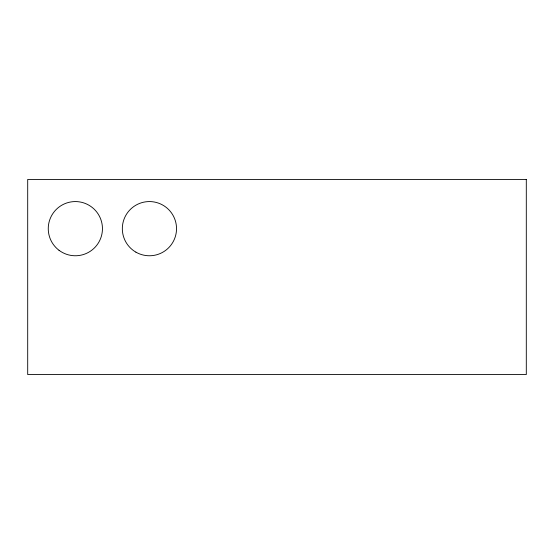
<?xml version="1.0" encoding="UTF-8"?>
<svg xmlns="http://www.w3.org/2000/svg" width="554" height="554" viewBox="0 0 554 554"><rect width="100%" height="100%" fill="white"/><g stroke="black" fill="none" stroke-linecap="round" stroke-linejoin="round"><path stroke-width="0.83" d="M526.3 179.448L27.7 179.448L27.7 374.552L526.3 374.552L526.3 179.448M58.994 250.269A27.098 27.098 0 0 0 102.241 232.036A27.098 27.098 0 0 0 64.825 203.699A27.098 27.098 0 0 0 58.994 250.269M135.875 252.132A27.098 27.098 0 0 0 176.525 228.67A27.098 27.098 0 0 0 135.875 205.202A27.098 27.098 0 0 0 135.875 252.132"/></g></svg>
